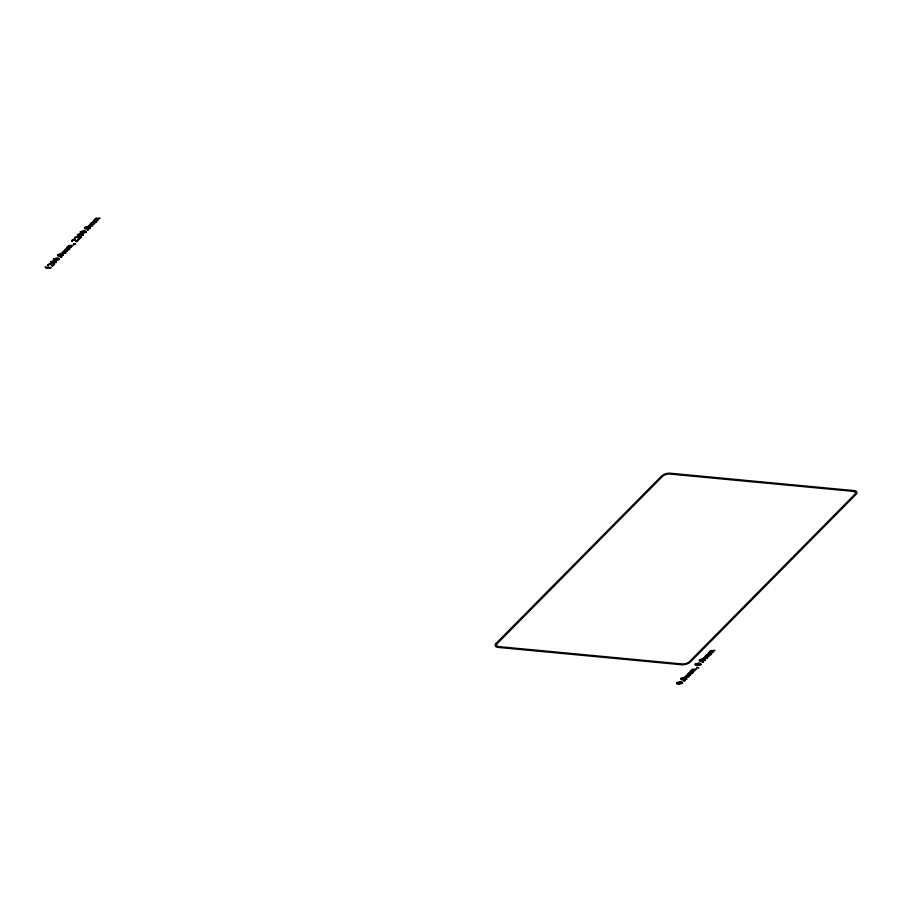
<?xml version="1.0" encoding="UTF-8"?>
<svg xmlns="http://www.w3.org/2000/svg" width="902" height="902" viewBox="0 0 902 902"><rect width="100%" height="100%" fill="white"/><g stroke="black" fill="none" stroke-linecap="round" stroke-linejoin="round"><path stroke-width="1.35" d="M96.074 222.039L92.68 221.712L95.398 218.464L99.874 218.047C100.923 218.453 97.856 219.265 96.367 218.374L95.544 219.4L98.307 219.569C100.393 220.471 89.197 220.032 96.875 221.091C97.743 221.385 94 224.666 92.015 222.771L91.192 223.797L93.966 223.967C96.04 224.869 84.844 224.429 92.523 225.489C94.62 226.537 85.837 226.278 89.377 225.297L91.057 222.862L96.187 222.05M710.956 654.424L707.551 653.973L710.269 650.725L714.734 650.308C715.793 650.714 712.727 651.526 711.238 650.635L710.415 651.661L713.178 651.83C715.252 652.732 704.056 652.281 711.746 653.352C712.603 653.646 708.871 656.927 706.886 655.032L706.063 656.058L708.825 656.228C710.911 657.13 699.715 656.69 707.393 657.75C709.446 658.764 700.628 658.618 704.248 657.558L705.916 655.123L711.058 654.311M692.465 673.117L688.576 673.287L685.768 676.263C682.194 677.413 691 677.391 688.914 676.455C681.236 675.384 692.432 675.835 690.346 674.933L687.583 674.752L688.406 673.726C690.391 675.621 694.123 672.351 693.266 672.046C685.576 670.987 696.772 671.426 694.698 670.524L691.935 670.355L692.759 669.329C694.247 670.22 697.302 669.408 696.254 669.002L691.789 669.419L689.06 672.667L692.578 673.016M69.319 249.234L65.812 248.896L68.529 245.648L73.006 245.231C74.054 245.637 70.987 246.449 69.499 245.558L68.676 246.573L71.45 246.753C73.524 247.655 62.328 247.204 70.006 248.275C71.032 248.49 67.052 251.906 65.147 249.955L64.324 250.981L67.098 251.151C69.172 252.053 57.976 251.613 65.666 252.673C67.751 253.71 58.968 253.462 62.509 252.481L65.327 249.504L69.217 249.335M45.314 267.093C44.277 269.146 53.004 268.244 51.064 267.466L45.314 267.093M48.234 264.805L48.358 265.887L47.468 265.301L47.795 264.557L50.377 263.655L52.361 265.662L53.646 263.722L54.65 264.083L52.474 266.282L50.253 264.185L48.234 264.805M72.307 240.451L72.431 241.533L71.54 240.935L71.867 240.191L74.449 239.301L76.433 241.308L77.719 239.368L78.722 239.729L76.535 241.928L74.325 239.831L72.307 240.451M75.091 237.621L75.227 238.703L74.336 238.117L74.663 237.373L77.245 236.471L79.229 238.478L80.515 236.549L81.518 236.899L79.331 239.098L77.121 237L75.091 237.621M61.776 256.822L60.659 257.205L61.776 256.822M88.644 229.638L87.528 230.021L88.644 229.638M685.035 680.593L683.919 680.976L685.035 680.593M703.515 661.899L702.399 662.282L703.515 661.899M73.626 243.912L75.554 244.295L74.855 243.529L73.626 243.912M696.874 667.683L698.813 668.066L698.114 667.311L696.874 667.683M496.123 643.34L495.728 643.791A6.833 3.213 -16.8 0 0 497.419 647.354L682.397 664.83A6.833 3.213 -16.8 0 0 690.267 662.169L856.269 494.195A6.833 3.213 -16.8 0 0 854.577 490.632L669.6 473.155A6.833 3.213 -16.8 0 0 661.741 475.828L496.123 643.34M662.508 476.414L497.43 643.43A5.254 2.469 -16.8 0 0 498.941 646.621L682.476 663.951A5.254 2.469 -16.8 0 0 689.489 661.572L854.566 494.555A5.254 2.469 -16.8 0 0 853.055 491.364L669.521 474.035A5.254 2.469 -16.8 0 0 662.508 476.414M90.335 228.059L86.13 229.052L84.495 228.623L84.45 227.473L88.621 226.492L90.042 226.808L90.335 228.059M86.141 232.299L81.935 233.291L80.301 232.863L80.267 231.724L84.427 230.732L85.848 231.047L86.141 232.299M83.345 235.129L79.139 236.121L77.504 235.693L77.471 234.543L81.631 233.562L83.052 233.877L83.345 235.129M63.467 255.243L59.261 256.236L57.627 255.807L57.593 254.657L61.753 253.665L63.174 253.992L63.467 255.243M59.273 259.483L55.067 260.475L53.432 260.047L53.398 258.897L57.559 257.916L58.98 258.231L59.273 259.483M56.488 262.313L52.271 263.305L50.636 262.877L50.602 261.727L54.763 260.746L56.183 261.061L56.488 262.313M705.206 660.32L700.989 661.313L699.366 660.884L699.321 659.734L703.492 658.753L704.913 659.069L705.206 660.32M701.012 664.56L696.806 665.552L695.171 665.124L695.126 663.985L699.298 662.993L700.719 663.308L701.012 664.56M686.726 679.014L682.51 680.007L680.886 679.578L680.841 678.439L685.013 677.447L686.433 677.763L686.726 679.014M682.532 683.265L678.315 684.257L676.692 683.829L676.647 682.679L680.818 681.687L682.239 682.013L682.532 683.265M90.132 228.003L86.772 228.51L84.675 227.507L88.182 227.045L90.132 228.003M85.938 232.242L82.578 232.761L80.481 231.758L83.987 231.284L85.938 232.242M83.142 235.072L79.782 235.58L77.685 234.588L81.191 234.114L83.142 235.072M63.264 255.187L59.904 255.694L57.807 254.691L61.313 254.229L63.264 255.187M59.07 259.426L55.71 259.934L53.613 258.942L57.119 258.468L59.07 259.426M56.274 262.256L52.914 262.764L50.816 261.76L54.323 261.298L56.274 262.256M705.003 660.264L701.643 660.771L699.535 659.768L703.053 659.306L705.003 660.264M700.809 664.503L697.449 665.022L695.341 664.019L698.858 663.545L700.809 664.503M686.523 678.958L683.164 679.477L681.055 678.473L684.562 678L686.523 678.958M682.329 683.209L678.969 683.716L676.861 682.713L680.379 682.25L682.329 683.209"/></g></svg>
